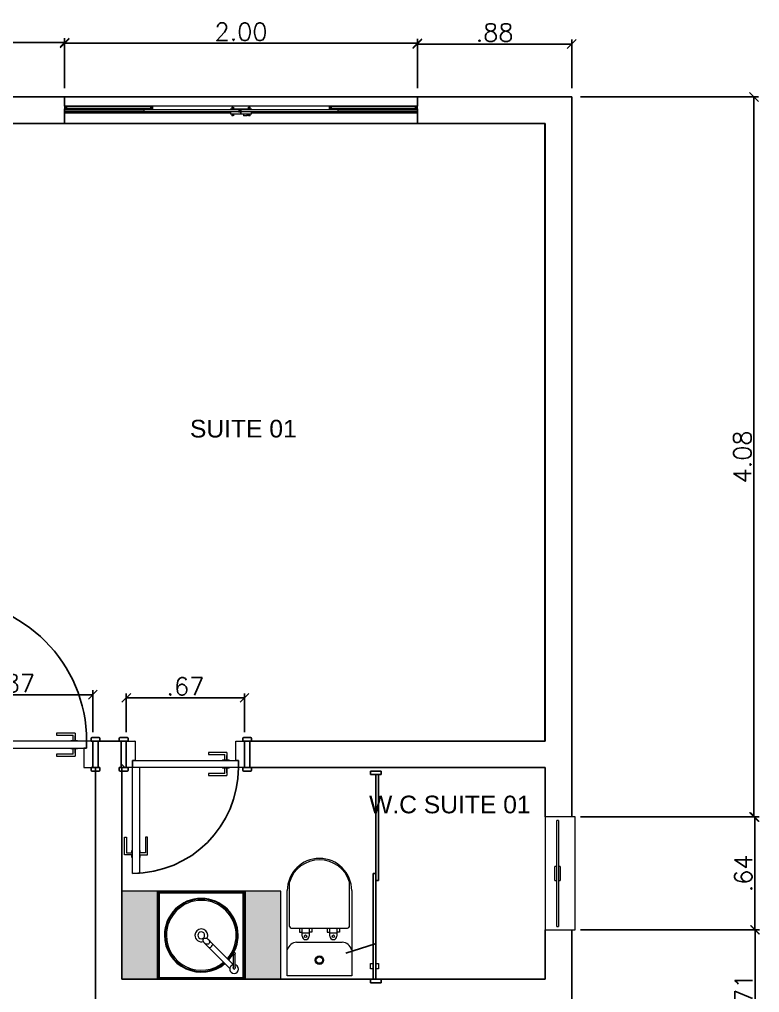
# Model space of a CAD drawing. Header units: metres. Extents: x 49881.8 to 49890.2, y 45902.3 to 45921.9.
# Drawn here: x 49885.98 to 49890.17, y 45916.37 to 45921.88 of the extents above; entities that cross this region are included whole.
import ezdxf

# ---------------------------------------------------------------- set-up
doc = ezdxf.new("R2010")
doc.units = ezdxf.units.M
for name, color, linetype, lineweight in [('A-FLOR-PATT', 8, 'Continuous', 9), ('A-GENM', 13, 'Continuous', 9), ('I-FURN', 30, 'Continuous', 9), ('P-SANR-FIXT', 6, 'Continuous', 9), ('PISO', 9, 'Continuous', 25)]:
    doc.layers.add(name, color=color, linetype=linetype, lineweight=lineweight)
for name, color, linetype in [('ARQ-ALVNARIA (Paredes)', 4, 'Continuous'), ('ARQ-ESQ-01', 1, 'Continuous'), ('LEGENDAS', 30, 'Continuous')]:
    doc.layers.add(name, color=color, linetype=linetype)
doc.styles.add('ROMANS', font='romans.shx')
doc.styles.get("Standard").update_dxf_attribs({"font": 'arial.ttf'})
doc.dimstyles.new('1-50', dxfattribs={"dimscale": 0.5, "dimtxt": 0.2, "dimasz": 0.1, "dimexe": 0.05, "dimexo": 0.1, "dimgap": 0.03, "dimtad": 1, "dimzin": 5, "dimdsep": 46, "dimtxsty": 'ROMANS', "dimblk": 'OBLIQUE', "dimcen": 0, "dimclrd": 256, "dimclre": 256, "dimclrt": 2, "dimadec": 0, "dimazin": 0, "dimtfac": 1, "dimtofl": 0, "dimtmove": 2, "dimatfit": 3, "dimfxl": 0.04, "dimtolj": 1, "dimtzin": 1, "dimarcsym": 0})

# ---------------------------------------------------------------- blocks, each defined once
blk = doc.blocks.new('_Oblique')
at = {"color": 0, "linetype": 'ByBlock', "lineweight": -2}
blk.add_line((-0.5, -0.5), (0.5, 0.5), dxfattribs=at)
blk = doc.blocks.new('*D130')
at = {"layer": 'Defpoints', "color": 0, "transparency": 16777216}
for p in [(49889.1064, 45916.7218), (49890.1461, 45916.7218), (49889.1064, 45916.0118)]:
    blk.add_point(p, dxfattribs=at)
at = {"layer": 'LEGENDAS', "lineweight": -2, "transparency": 16777216}
for p, q in [((49889.1564, 45916.7218), (49890.1711, 45916.7218)), ((49890.1461, 45916.0118), (49890.1461, 45916.7218)), ((49889.1564, 45916.0118), (49890.1711, 45916.0118))]:
    blk.add_line(p, q, dxfattribs=at)
at = {"layer": 'LEGENDAS', "lineweight": -2, "transparency": 16777216, "xscale": 0.05, "yscale": 0.05, "zscale": 0.05}
for p, rotation in [((49890.1461, 45916.7218), 90), ((49890.1461, 45916.0118), 270)]:
    blk.add_blockref('_Oblique', p, dxfattribs=dict(at, rotation=rotation))
at = {"layer": 'LEGENDAS', "color": 2, "transparency": 16777216, "insert": (49890.0811, 45916.3668), "char_height": 0.1, "attachment_point": 5, "rotation": 90, "style": 'ROMANS'}
blk.add_mtext('\\A1;.71', dxfattribs=at)
blk = doc.blocks.new('*D131')
at = {"layer": 'Defpoints', "color": 0, "transparency": 16777216}
for p in [(49889.1264, 45917.3618), (49890.1442, 45917.3618), (49889.1264, 45916.7218)]:
    blk.add_point(p, dxfattribs=at)
at = {"layer": 'LEGENDAS', "lineweight": -2, "transparency": 16777216}
for p, q in [((49889.1764, 45917.3618), (49890.1692, 45917.3618)), ((49890.1442, 45916.7218), (49890.1442, 45917.3618)), ((49889.1764, 45916.7218), (49890.1692, 45916.7218))]:
    blk.add_line(p, q, dxfattribs=at)
at = {"layer": 'LEGENDAS', "lineweight": -2, "transparency": 16777216, "xscale": 0.05, "yscale": 0.05, "zscale": 0.05}
for p, rotation in [((49890.1442, 45917.3618), 90), ((49890.1442, 45916.7218), 270)]:
    blk.add_blockref('_Oblique', p, dxfattribs=dict(at, rotation=rotation))
at = {"layer": 'LEGENDAS', "color": 2, "transparency": 16777216, "insert": (49890.0792, 45917.0418), "char_height": 0.1, "attachment_point": 5, "rotation": 90, "style": 'ROMANS'}
blk.add_mtext('\\A1;.64', dxfattribs=at)
blk = doc.blocks.new('*D132')
at = {"layer": 'Defpoints', "color": 0, "transparency": 16777216}
for p in [(49889.1064, 45921.4418), (49890.1394, 45921.4418), (49889.1064, 45917.3618)]:
    blk.add_point(p, dxfattribs=at)
at = {"layer": 'LEGENDAS', "lineweight": -2, "transparency": 16777216}
for p, q in [((49889.1564, 45921.4418), (49890.1644, 45921.4418)), ((49890.1394, 45917.3618), (49890.1394, 45921.4418)), ((49889.1564, 45917.3618), (49890.1644, 45917.3618))]:
    blk.add_line(p, q, dxfattribs=at)
at = {"layer": 'LEGENDAS', "lineweight": -2, "transparency": 16777216, "xscale": 0.05, "yscale": 0.05, "zscale": 0.05}
for p, rotation in [((49890.1394, 45921.4418), 90), ((49890.1394, 45917.3618), 270)]:
    blk.add_blockref('_Oblique', p, dxfattribs=dict(at, rotation=rotation))
at = {"layer": 'LEGENDAS', "color": 2, "transparency": 16777216, "insert": (49890.0744, 45919.4018), "char_height": 0.1, "attachment_point": 5, "rotation": 90, "style": 'ROMANS'}
blk.add_mtext('\\A1;4.08', dxfattribs=at)
blk = doc.blocks.new('*D133')
at = {"layer": 'Defpoints', "color": 0, "transparency": 16777216}
for p in [(49882.1064, 45921.7506), (49882.1064, 45921.4418), (49886.2314, 45921.4418)]:
    blk.add_point(p, dxfattribs=at)
at = {"layer": 'LEGENDAS', "lineweight": -2, "transparency": 16777216}
for p, q in [((49882.1064, 45921.4918), (49882.1064, 45921.7756)), ((49886.2314, 45921.4918), (49886.2314, 45921.7756)), ((49886.2314, 45921.7506), (49882.1064, 45921.7506))]:
    blk.add_line(p, q, dxfattribs=at)
at = {"layer": 'LEGENDAS', "lineweight": -2, "transparency": 16777216, "xscale": 0.05, "yscale": 0.05, "zscale": 0.05, "rotation": 180}
blk.add_blockref('_Oblique', (49882.1064, 45921.7506), dxfattribs=at)
at = {"layer": 'LEGENDAS', "lineweight": -2, "transparency": 16777216, "xscale": 0.05, "yscale": 0.05, "zscale": 0.05}
blk.add_blockref('_Oblique', (49886.2314, 45921.7506), dxfattribs=at)
at = {"layer": 'LEGENDAS', "color": 2, "transparency": 16777216, "insert": (49884.1689, 45921.8156), "char_height": 0.1, "attachment_point": 5, "style": 'ROMANS'}
blk.add_mtext('\\A1;4.12', dxfattribs=at)
blk = doc.blocks.new('*D134')
at = {"layer": 'Defpoints', "color": 0, "transparency": 16777216}
for p in [(49888.2314, 45921.7462), (49886.2314, 45921.4418), (49888.2314, 45921.4418)]:
    blk.add_point(p, dxfattribs=at)
at = {"layer": 'LEGENDAS', "lineweight": -2, "transparency": 16777216}
for p, q in [((49886.2314, 45921.4918), (49886.2314, 45921.7712)), ((49886.2314, 45921.7462), (49888.2314, 45921.7462)), ((49888.2314, 45921.4918), (49888.2314, 45921.7712))]:
    blk.add_line(p, q, dxfattribs=at)
at = {"layer": 'LEGENDAS', "lineweight": -2, "transparency": 16777216, "xscale": 0.05, "yscale": 0.05, "zscale": 0.05, "rotation": 180}
blk.add_blockref('_Oblique', (49886.2314, 45921.7462), dxfattribs=at)
at = {"layer": 'LEGENDAS', "lineweight": -2, "transparency": 16777216, "xscale": 0.05, "yscale": 0.05, "zscale": 0.05}
blk.add_blockref('_Oblique', (49888.2314, 45921.7462), dxfattribs=at)
at = {"layer": 'LEGENDAS', "color": 2, "transparency": 16777216, "insert": (49887.2314, 45921.8112), "char_height": 0.1, "attachment_point": 5, "style": 'ROMANS'}
blk.add_mtext('\\A1;2.00', dxfattribs=at)
blk = doc.blocks.new('*D135')
at = {"layer": 'Defpoints', "color": 0, "transparency": 16777216}
for p in [(49888.2314, 45921.7419), (49888.2314, 45921.4418), (49889.1064, 45921.4418)]:
    blk.add_point(p, dxfattribs=at)
at = {"layer": 'LEGENDAS', "lineweight": -2, "transparency": 16777216}
for p, q in [((49888.2314, 45921.4918), (49888.2314, 45921.7669)), ((49889.1064, 45921.7419), (49888.2314, 45921.7419)), ((49889.1064, 45921.4918), (49889.1064, 45921.7669))]:
    blk.add_line(p, q, dxfattribs=at)
at = {"layer": 'LEGENDAS', "lineweight": -2, "transparency": 16777216, "xscale": 0.05, "yscale": 0.05, "zscale": 0.05, "rotation": 180}
blk.add_blockref('_Oblique', (49888.2314, 45921.7419), dxfattribs=at)
at = {"layer": 'LEGENDAS', "lineweight": -2, "transparency": 16777216, "xscale": 0.05, "yscale": 0.05, "zscale": 0.05}
blk.add_blockref('_Oblique', (49889.1064, 45921.7419), dxfattribs=at)
at = {"layer": 'LEGENDAS', "color": 2, "transparency": 16777216, "insert": (49888.6689, 45921.8069), "char_height": 0.1, "attachment_point": 5, "style": 'ROMANS'}
blk.add_mtext('\\A1;.88', dxfattribs=at)
blk = doc.blocks.new('*D136')
at = {"layer": 'Defpoints', "color": 0, "transparency": 16777216}
for p in [(49885.5214, 45918.0548), (49885.5214, 45917.7918), (49886.3914, 45917.7918)]:
    blk.add_point(p, dxfattribs=at)
at = {"layer": 'LEGENDAS', "lineweight": -2, "transparency": 16777216}
for p, q in [((49885.5214, 45917.8418), (49885.5214, 45918.0798)), ((49886.3914, 45917.8418), (49886.3914, 45918.0798)), ((49886.3914, 45918.0548), (49885.5214, 45918.0548))]:
    blk.add_line(p, q, dxfattribs=at)
at = {"layer": 'LEGENDAS', "lineweight": -2, "transparency": 16777216, "xscale": 0.05, "yscale": 0.05, "zscale": 0.05, "rotation": 180}
blk.add_blockref('_Oblique', (49885.5214, 45918.0548), dxfattribs=at)
at = {"layer": 'LEGENDAS', "lineweight": -2, "transparency": 16777216, "xscale": 0.05, "yscale": 0.05, "zscale": 0.05}
blk.add_blockref('_Oblique', (49886.3914, 45918.0548), dxfattribs=at)
at = {"layer": 'LEGENDAS', "color": 2, "transparency": 16777216, "insert": (49885.9564, 45918.1198), "char_height": 0.1, "attachment_point": 5, "style": 'ROMANS'}
blk.add_mtext('\\A1;.87', dxfattribs=at)
blk = doc.blocks.new('*D138')
at = {"layer": 'Defpoints', "color": 0, "transparency": 16777216}
for p in [(49887.2514, 45918.0368), (49886.5814, 45917.7918), (49887.2514, 45917.7918)]:
    blk.add_point(p, dxfattribs=at)
at = {"layer": 'LEGENDAS', "lineweight": -2, "transparency": 16777216}
for p, q in [((49886.5814, 45917.8418), (49886.5814, 45918.0618)), ((49886.5814, 45918.0368), (49887.2514, 45918.0368)), ((49887.2514, 45917.8418), (49887.2514, 45918.0618))]:
    blk.add_line(p, q, dxfattribs=at)
at = {"layer": 'LEGENDAS', "lineweight": -2, "transparency": 16777216, "xscale": 0.05, "yscale": 0.05, "zscale": 0.05, "rotation": 180}
blk.add_blockref('_Oblique', (49886.5814, 45918.0368), dxfattribs=at)
at = {"layer": 'LEGENDAS', "lineweight": -2, "transparency": 16777216, "xscale": 0.05, "yscale": 0.05, "zscale": 0.05}
blk.add_blockref('_Oblique', (49887.2514, 45918.0368), dxfattribs=at)
at = {"layer": 'LEGENDAS', "color": 2, "transparency": 16777216, "insert": (49886.9164, 45918.1018), "char_height": 0.1, "attachment_point": 5, "style": 'ROMANS'}
blk.add_mtext('\\A1;.67', dxfattribs=at)

msp = doc.modelspace()

# ---------------------------------------------------------------- hatches: boundary and pattern name
at = {"layer": 'A-FLOR-PATT'}
for points in [[(49887.2746, 45921.3743), (49887.2748, 45921.3746), (49887.2746, 45921.3843)], [(49887.2746, 45921.3343), (49887.2748, 45921.3346), (49887.2746, 45921.3443)]]:
    msp.add_hatch(color=256, dxfattribs=at).paths.add_polyline_path(points, flags=0)
h = msp.add_hatch(dxfattribs=at)
h.set_pattern_fill('FP_10', color=256, angle=180, style=0, pattern_type=2)
h.set_pattern_definition([(45, (49906.58137, 45904.9508), (-0.318198, 0.318198), []), (135, (49906.58137, 45904.95079), (-0.159099, -0.159099), [])])
h.paths.add_polyline_path([(49886.4214, 45917.6418), (49886.4214, 45917.7918), (49886.3914, 45917.7918), (49886.3914, 45917.6418)], flags=0)
h.paths.add_polyline_path([(49885.4914, 45917.6418), (49885.5214, 45917.6418), (49885.5214, 45917.7918), (49885.4914, 45917.7918), (49885.4914, 45917.6874)], flags=0)
h = msp.add_hatch(dxfattribs=at)
h.set_pattern_fill('FP_11', color=256, angle=180, style=0, pattern_type=2)
h.set_pattern_definition([(45, (49906.58137, 45904.9508), (-0.318198, 0.318198), []), (135, (49906.58137, 45904.95079), (-0.159099, -0.159099), [])])
h.paths.add_polyline_path([(49887.2514, 45917.6418), (49887.2814, 45917.6418), (49887.2814, 45917.7918), (49887.2514, 45917.7918)], flags=0)
h.paths.add_polyline_path([(49886.5514, 45917.6418), (49886.5814, 45917.6418), (49886.5814, 45917.7918), (49886.5514, 45917.7918), (49886.5514, 45917.6874)], flags=0)
at = {"layer": 'I-FURN'}
msp.add_hatch(color=256, dxfattribs=at).paths.add_polyline_path([(49886.5564, 45916.4418), (49886.7572, 45916.4418), (49886.7572, 45916.9402), (49887.2556, 45916.9402), (49887.2556, 45916.4418), (49887.4564, 45916.4418), (49887.4564, 45916.9418), (49886.5564, 45916.9418), (49886.5564, 45916.4468)], flags=0)

# ---------------------------------------------------------------- linework, layer by layer
at = {"layer": 'A-FLOR-PATT', "lineweight": 25}
for p, q in [((49886.2314, 45921.3893), (49886.2314, 45921.4418)), ((49888.2314, 45921.4418), (49888.2314, 45921.3893)), ((49886.2314, 45921.2918), (49886.2314, 45921.3743)), ((49888.2314, 45921.3743), (49888.2314, 45921.2918)), ((49886.5814, 45917.6418), (49886.5814, 45917.7918)), ((49886.3914, 45917.6418), (49886.4064, 45917.6418)), ((49886.5514, 45917.6418), (49886.5464, 45917.6418)), ((49886.5564, 45917.6418), (49886.5814, 45917.6418))]:
    msp.add_line(p, q, dxfattribs=at)
at = {"layer": 'A-FLOR-PATT'}
for p, q in [((49886.2314, 45921.3918), (49888.2314, 45921.3918)), ((49886.2314, 45921.3918), (49888.2314, 45921.3918)), ((49886.7289, 45921.3868), (49886.2339, 45921.3868)), ((49886.2339, 45921.3868), (49886.2339, 45921.3768)), ((49886.7289, 45921.3768), (49886.7289, 45921.3868)), ((49887.7339, 45921.3868), (49887.7339, 45921.3768)), ((49888.2289, 45921.3868), (49887.7339, 45921.3868)), ((49888.2289, 45921.3768), (49888.2289, 45921.3868)), ((49886.2314, 45921.3693), (49886.6814, 45921.3693)), ((49886.2314, 45921.3593), (49886.6814, 45921.3593)), ((49886.2314, 45921.3518), (49887.1717, 45921.3518)), ((49886.2314, 45921.3518), (49887.1717, 45921.3518)), ((49886.2339, 45921.3768), (49886.7289, 45921.3768)), ((49887.2289, 45921.3693), (49886.6814, 45921.3693)), ((49886.6814, 45921.3693), (49886.6814, 45921.3593)), ((49886.6814, 45921.3593), (49887.2289, 45921.3593)), ((49887.1714, 45921.3743), (49887.1714, 45921.3693)), ((49887.1717, 45921.3743), (49887.1714, 45921.3743)), ((49887.1714, 45921.3743), (49887.1814, 45921.3743)), ((49887.1714, 45921.3593), (49887.1714, 45921.3443)), ((49887.1814, 45921.3443), (49887.1714, 45921.3443)), ((49887.1802, 45921.3843), (49887.1802, 45921.3743)), ((49887.1802, 45921.3843), (49887.185, 45921.3843)), ((49887.1802, 45921.3443), (49887.1802, 45921.3343)), ((49887.185, 45921.3343), (49887.1802, 45921.3343)), ((49887.1814, 45921.3743), (49887.2314, 45921.3743)), ((49887.2314, 45921.3443), (49887.1814, 45921.3443)), ((49887.185, 45921.3843), (49887.188, 45921.3843)), ((49887.185, 45921.3743), (49887.185, 45921.3843)), ((49887.185, 45921.3343), (49887.185, 45921.3443)), ((49887.188, 45921.3343), (49887.185, 45921.3343)), ((49887.188, 45921.3843), (49887.188, 45921.3743)), ((49887.188, 45921.3443), (49887.188, 45921.3343)), ((49887.1881, 45921.3843), (49887.1881, 45921.3743)), ((49887.1881, 45921.3443), (49887.1881, 45921.3343)), ((49887.2164, 45921.3718), (49887.2164, 45921.3693)), ((49887.2314, 45921.3718), (49887.2164, 45921.3718)), ((49887.2164, 45921.3693), (49887.2289, 45921.3693)), ((49887.2289, 45921.3593), (49887.2164, 45921.3593)), ((49887.2164, 45921.3593), (49887.2164, 45921.3568)), ((49887.2164, 45921.3568), (49887.2314, 45921.3568)), ((49887.2289, 45921.3693), (49887.2289, 45921.3593)), ((49887.2289, 45921.3593), (49887.2289, 45921.3693)), ((49887.2314, 45921.3743), (49887.2814, 45921.3743)), ((49887.2314, 45921.3718), (49887.2314, 45921.3743)), ((49887.2314, 45921.3743), (49887.2314, 45921.3718)), ((49887.2314, 45921.3568), (49887.2314, 45921.3718)), ((49887.7814, 45921.3693), (49887.2314, 45921.3693)), ((49887.2314, 45921.3693), (49887.2314, 45921.3593)), ((49887.2314, 45921.3593), (49887.7814, 45921.3593)), ((49887.2314, 45921.3443), (49887.2314, 45921.3568)), ((49887.2314, 45921.3568), (49887.2314, 45921.3443)), ((49887.2814, 45921.3443), (49887.2314, 45921.3443)), ((49887.2455, 45921.3443), (49887.2455, 45921.3343)), ((49887.2655, 45921.3343), (49887.2455, 45921.3343)), ((49887.2655, 45921.3343), (49887.2655, 45921.3443)), ((49887.2746, 45921.3743), (49887.2746, 45921.3843)), ((49887.2746, 45921.3343), (49887.2746, 45921.3443)), ((49887.2748, 45921.3843), (49887.2777, 45921.3843)), ((49887.2748, 45921.3743), (49887.2748, 45921.3843)), ((49887.2748, 45921.3343), (49887.2748, 45921.3443)), ((49887.2777, 45921.3343), (49887.2748, 45921.3343)), ((49887.2777, 45921.3843), (49887.2826, 45921.3843)), ((49887.2777, 45921.3843), (49887.2777, 45921.3743)), ((49887.2777, 45921.3443), (49887.2777, 45921.3343)), ((49887.2826, 45921.3343), (49887.2777, 45921.3343)), ((49887.2814, 45921.3743), (49887.2914, 45921.3743)), ((49887.2914, 45921.3443), (49887.2814, 45921.3443)), ((49887.2826, 45921.3743), (49887.2826, 45921.3843)), ((49887.2826, 45921.3343), (49887.2826, 45921.3443)), ((49887.2914, 45921.3743), (49887.291, 45921.3743)), ((49887.291, 45921.3518), (49888.2314, 45921.3518)), ((49887.291, 45921.3518), (49888.2314, 45921.3518)), ((49887.2914, 45921.3693), (49887.2914, 45921.3743)), ((49887.2914, 45921.3443), (49887.2914, 45921.3593)), ((49887.7339, 45921.3768), (49888.2289, 45921.3768)), ((49887.7814, 45921.3593), (49887.7814, 45921.3693)), ((49887.7814, 45921.3693), (49888.2314, 45921.3693)), ((49887.7814, 45921.3593), (49888.2314, 45921.3593)), ((49886.2912, 45917.8367), (49886.1864, 45917.8367)), ((49886.1864, 45917.8367), (49886.1864, 45917.8253)), ((49886.1864, 45917.8253), (49886.2797, 45917.8253)), ((49886.2797, 45917.7958), (49886.2797, 45917.8253)), ((49886.2911, 45917.8218), (49886.292, 45917.8218)), ((49886.2912, 45917.8367), (49886.2912, 45917.7958)), ((49886.292, 45917.8218), (49886.2919, 45917.8218)), ((49886.292, 45917.7958), (49886.292, 45917.8218)), ((49886.2674, 45917.7958), (49886.2674, 45917.7918)), ((49886.2674, 45917.7958), (49886.2734, 45917.7958)), ((49886.2674, 45917.7518), (49886.2674, 45917.7478)), ((49886.2734, 45917.7478), (49886.2674, 45917.7478)), ((49886.2734, 45917.7958), (49886.2993, 45917.7958)), ((49886.2993, 45917.7478), (49886.2734, 45917.7478)), ((49886.2797, 45917.7183), (49886.2797, 45917.7478)), ((49886.2912, 45917.7478), (49886.2912, 45917.7068)), ((49886.292, 45917.7232), (49886.292, 45917.7478)), ((49886.2993, 45917.7958), (49886.3053, 45917.7958)), ((49886.3053, 45917.7478), (49886.2993, 45917.7478)), ((49886.3053, 45917.7918), (49886.3053, 45917.7958)), ((49886.3053, 45917.7478), (49886.3053, 45917.7518)), ((49886.2797, 45917.7183), (49886.1864, 45917.7183)), ((49886.1864, 45917.7183), (49886.1864, 45917.7068)), ((49886.1864, 45917.7068), (49886.2912, 45917.7068)), ((49886.292, 45917.7232), (49886.2911, 45917.7232)), ((49886.2919, 45917.7232), (49886.292, 45917.7232)), ((49887.0464, 45917.7267), (49887.0464, 45917.7153)), ((49887.1512, 45917.7267), (49887.0464, 45917.7267)), ((49887.0464, 45917.7153), (49887.1397, 45917.7153)), ((49887.1397, 45917.6858), (49887.1397, 45917.7153)), ((49887.1511, 45917.7104), (49887.152, 45917.7104)), ((49887.1512, 45917.7267), (49887.1512, 45917.6858)), ((49887.152, 45917.7104), (49887.1519, 45917.7104)), ((49887.152, 45917.6858), (49887.152, 45917.7104)), ((49886.6144, 45917.6418), (49886.6164, 45917.6418)), ((49886.6164, 45917.0418), (49886.6164, 45917.6418)), ((49886.6564, 45917.6418), (49886.6564, 45917.0418)), ((49887.1274, 45917.6858), (49887.1274, 45917.6818)), ((49887.1274, 45917.6858), (49887.1334, 45917.6858)), ((49887.1274, 45917.6418), (49887.1274, 45917.6378)), ((49887.1334, 45917.6378), (49887.1274, 45917.6378)), ((49887.1334, 45917.6858), (49887.1593, 45917.6858)), ((49887.1593, 45917.6378), (49887.1334, 45917.6378)), ((49887.1397, 45917.6083), (49887.1397, 45917.6378)), ((49887.1512, 45917.6378), (49887.1512, 45917.5968)), ((49887.152, 45917.6118), (49887.152, 45917.6378)), ((49887.1593, 45917.6858), (49887.1653, 45917.6858)), ((49887.1653, 45917.6378), (49887.1593, 45917.6378)), ((49887.1653, 45917.6818), (49887.1653, 45917.6858)), ((49887.1653, 45917.6378), (49887.1653, 45917.6418)), ((49887.2164, 45917.6418), (49887.2184, 45917.6418)), ((49887.0464, 45917.6083), (49887.0464, 45917.5968)), ((49887.1397, 45917.6083), (49887.0464, 45917.6083)), ((49887.0464, 45917.5968), (49887.1512, 45917.5968)), ((49887.152, 45917.6118), (49887.1511, 45917.6118)), ((49887.1519, 45917.6118), (49887.152, 45917.6118)), ((49889.1264, 45917.3618), (49888.9564, 45917.3618)), ((49888.9564, 45917.3618), (49888.9564, 45916.7218)), ((49889.1264, 45916.7218), (49889.1264, 45917.3618)), ((49889.0214, 45916.7418), (49889.0214, 45917.3418)), ((49889.0314, 45917.3418), (49889.0214, 45917.3418)), ((49889.0314, 45917.3418), (49889.0314, 45916.7418)), ((49886.5714, 45917.2469), (49886.5829, 45917.2469)), ((49886.5714, 45917.1469), (49886.5714, 45917.2469)), ((49886.5829, 45917.2469), (49886.5829, 45917.1584)), ((49886.6898, 45917.2469), (49886.6898, 45917.1584)), ((49886.7013, 45917.2469), (49886.6898, 45917.2469)), ((49886.7013, 45917.1469), (49886.7013, 45917.2469)), ((49886.6124, 45917.1469), (49886.5714, 45917.1469)), ((49886.5829, 45917.1584), (49886.6124, 45917.1584)), ((49886.6124, 45917.1708), (49886.6164, 45917.1708)), ((49886.6124, 45917.1584), (49886.6124, 45917.1708)), ((49886.6124, 45917.1328), (49886.6124, 45917.1469)), ((49886.6604, 45917.1708), (49886.6564, 45917.1708)), ((49886.6604, 45917.1584), (49886.6604, 45917.1708)), ((49886.6898, 45917.1584), (49886.6604, 45917.1584)), ((49886.6604, 45917.1469), (49886.7013, 45917.1469)), ((49886.6604, 45917.1328), (49886.6604, 45917.1469)), ((49886.6164, 45917.1328), (49886.6124, 45917.1328)), ((49886.6564, 45917.1328), (49886.6604, 45917.1328)), ((49886.6564, 45917.0418), (49886.6164, 45917.0418)), ((49889.0114, 45917.0018), (49889.0114, 45917.0818)), ((49889.0214, 45917.0818), (49889.0114, 45917.0818)), ((49889.0414, 45917.0818), (49889.0314, 45917.0818)), ((49889.0414, 45917.0818), (49889.0414, 45917.0018)), ((49889.0114, 45917.0018), (49889.0214, 45917.0018)), ((49889.0314, 45917.0018), (49889.0414, 45917.0018)), ((49888.9564, 45916.7218), (49889.1264, 45916.7218)), ((49889.0214, 45916.7418), (49889.0314, 45916.7418))]:
    msp.add_line(p, q, dxfattribs=at)
at = {"layer": 'A-FLOR-PATT', "lineweight": 15}
for p, q in [((49886.2464, 45921.3893), (49886.2314, 45921.3893)), ((49886.2314, 45921.3893), (49886.2314, 45921.3743)), ((49886.2339, 45921.3768), (49886.2339, 45921.3868)), ((49886.2339, 45921.3868), (49886.2464, 45921.3868)), ((49886.2464, 45921.3868), (49886.2464, 45921.3893)), ((49886.7164, 45921.3893), (49886.7164, 45921.3868)), ((49886.7314, 45921.3893), (49886.7164, 45921.3893)), ((49886.7164, 45921.3868), (49886.7289, 45921.3868)), ((49886.7289, 45921.3868), (49886.7289, 45921.3768)), ((49886.7314, 45921.3743), (49886.7314, 45921.3893)), ((49887.7464, 45921.3893), (49887.7314, 45921.3893)), ((49887.7314, 45921.3893), (49887.7314, 45921.3743)), ((49887.7339, 45921.3768), (49887.7339, 45921.3868)), ((49887.7339, 45921.3868), (49887.7464, 45921.3868)), ((49887.7464, 45921.3868), (49887.7464, 45921.3893)), ((49888.2314, 45921.3893), (49888.2164, 45921.3893)), ((49888.2164, 45921.3893), (49888.2164, 45921.3868)), ((49888.2164, 45921.3868), (49888.2289, 45921.3868)), ((49888.2289, 45921.3868), (49888.2289, 45921.3768)), ((49888.2314, 45921.3743), (49888.2314, 45921.3893)), ((49886.2314, 45921.3743), (49886.2464, 45921.3743)), ((49886.2464, 45921.3768), (49886.2339, 45921.3768)), ((49886.2464, 45921.3743), (49886.2464, 45921.3768)), ((49886.7289, 45921.3768), (49886.7164, 45921.3768)), ((49886.7164, 45921.3768), (49886.7164, 45921.3743)), ((49886.7164, 45921.3743), (49886.7314, 45921.3743)), ((49887.7314, 45921.3743), (49887.7464, 45921.3743)), ((49887.7464, 45921.3768), (49887.7339, 45921.3768)), ((49887.7464, 45921.3743), (49887.7464, 45921.3768)), ((49888.2289, 45921.3768), (49888.2164, 45921.3768)), ((49888.2164, 45921.3768), (49888.2164, 45921.3743)), ((49888.2164, 45921.3743), (49888.2314, 45921.3743)), ((49886.3564, 45917.7918), (49885.5564, 45917.7918)), ((49885.5564, 45917.7518), (49886.3564, 45917.7518)), ((49886.3414, 45917.7508), (49886.3414, 45917.6428)), ((49886.3564, 45917.7518), (49886.3424, 45917.7518)), ((49886.3564, 45917.7518), (49886.3564, 45917.7918)), ((49886.3564, 45917.7898), (49886.3564, 45917.7518)), ((49886.3914, 45917.7918), (49886.3584, 45917.7918)), ((49886.4214, 45917.7918), (49886.3914, 45917.7918)), ((49886.5514, 45917.7918), (49886.5814, 45917.7918)), ((49886.5814, 45917.7918), (49886.5814, 45917.6418)), ((49886.5814, 45917.7918), (49886.6304, 45917.7918)), ((49886.6314, 45917.7908), (49886.6314, 45917.6828)), ((49887.2014, 45917.6828), (49887.2014, 45917.7908)), ((49887.2024, 45917.7918), (49887.2514, 45917.7918)), ((49887.2514, 45917.7918), (49887.2814, 45917.7918)), ((49886.3424, 45917.6418), (49886.3914, 45917.6418)), ((49886.3914, 45917.6418), (49886.4214, 45917.6418)), ((49886.5814, 45917.6418), (49886.5514, 45917.6418)), ((49886.6144, 45917.6418), (49886.5814, 45917.6418)), ((49886.6164, 45917.6818), (49887.2164, 45917.6818)), ((49886.6164, 45917.6418), (49886.6164, 45917.6818)), ((49886.6164, 45917.6818), (49886.6164, 45917.6438)), ((49886.6304, 45917.6818), (49886.6164, 45917.6818)), ((49887.2164, 45917.6418), (49886.6164, 45917.6418)), ((49887.2164, 45917.6818), (49887.2024, 45917.6818)), ((49887.2164, 45917.6818), (49887.2164, 45917.6418)), ((49887.2164, 45917.6438), (49887.2164, 45917.6818)), ((49887.2514, 45917.6418), (49887.2184, 45917.6418)), ((49887.2814, 45917.6418), (49887.2514, 45917.6418))]:
    msp.add_line(p, q, dxfattribs=at)
for centre, radius, start, end in [((49886.3424, 45917.7508), 0.001, 90, 180), ((49886.3584, 45917.7898), 0.002, 90, 180), ((49886.6304, 45917.7908), 0.001, 0, 90), ((49887.2024, 45917.7908), 0.001, 90, 180), ((49886.3424, 45917.6428), 0.001, 180, 270), ((49886.6144, 45917.6438), 0.002, 270, 0), ((49886.6304, 45917.6828), 0.001, 270, 0), ((49887.2024, 45917.6828), 0.001, 180, 270), ((49887.2184, 45917.6438), 0.002, 180, 270)]:
    msp.add_arc(centre, radius, start, end, dxfattribs=at)
at = {"layer": 'A-GENM', "lineweight": 25}
for p, q in [((49888.0264, 45917.6218), (49887.9664, 45917.6218)), ((49887.9664, 45917.6218), (49887.9664, 45917.6018)), ((49887.9664, 45917.6018), (49888.0264, 45917.6018)), ((49888.0114, 45917.6018), (49887.9964, 45917.6018)), ((49887.9964, 45917.6018), (49887.9964, 45917.0018)), ((49888.0114, 45917.0018), (49888.0114, 45917.6018)), ((49888.0264, 45917.6018), (49888.0264, 45917.6218)), ((49887.9964, 45917.0418), (49887.9814, 45917.0418)), ((49887.9814, 45917.0418), (49887.9814, 45916.4418)), ((49887.9964, 45916.4418), (49887.9964, 45917.0418)), ((49887.9964, 45917.0018), (49888.0114, 45917.0018)), ((49888.0264, 45916.4418), (49887.9664, 45916.4418)), ((49887.9664, 45916.4418), (49887.9664, 45916.4218)), ((49887.9814, 45916.4418), (49887.9964, 45916.4418)), ((49888.0264, 45916.4218), (49888.0264, 45916.4418)), ((49887.9664, 45916.4218), (49888.0264, 45916.4218))]:
    msp.add_line(p, q, dxfattribs=at)
at = {"layer": 'A-GENM'}
for p, q in [((49887.9664, 45916.5018), (49887.9664, 45916.5318)), ((49887.9664, 45916.5318), (49887.9814, 45916.5318)), ((49887.9814, 45916.5018), (49887.9664, 45916.5018)), ((49887.9964, 45916.5318), (49888.0114, 45916.5318)), ((49888.0114, 45916.5018), (49887.9964, 45916.5018)), ((49888.0114, 45916.5318), (49888.0114, 45916.5018))]:
    msp.add_line(p, q, dxfattribs=at)
at = {"layer": 'ARQ-ALVNARIA (Paredes)'}
for p, q in [((49886.2314, 45921.4418), (49882.1064, 45921.4418)), ((49889.1064, 45921.4418), (49888.2314, 45921.4418)), ((49889.1064, 45917.3618), (49889.1064, 45921.4418)), ((49885.5064, 45921.2918), (49886.2314, 45921.2918)), ((49888.2314, 45921.2918), (49888.9564, 45921.2918)), ((49888.9537, 45917.7918), (49888.9537, 45921.2918)), ((49888.9564, 45921.2918), (49888.9564, 45917.7918)), ((49886.3814, 45917.8058), (49886.3814, 45917.7918)), ((49886.4254, 45917.8118), (49886.3874, 45917.8118)), ((49886.4314, 45917.7918), (49886.4314, 45917.8058)), ((49886.5414, 45917.7918), (49886.5414, 45917.8058)), ((49886.5474, 45917.8118), (49886.5854, 45917.8118)), ((49886.5914, 45917.8058), (49886.5914, 45917.7918)), ((49887.2414, 45917.7918), (49887.2414, 45917.8058)), ((49887.2474, 45917.8118), (49887.2854, 45917.8118)), ((49887.2914, 45917.8058), (49887.2914, 45917.7918)), ((49886.3814, 45917.7918), (49886.4314, 45917.7918)), ((49886.5814, 45917.7918), (49886.3914, 45917.7918)), ((49886.3914, 45917.7918), (49886.3914, 45917.6418)), ((49886.3914, 45917.7918), (49886.3914, 45917.6418)), ((49886.3914, 45917.6418), (49886.3914, 45917.7918)), ((49886.4214, 45917.6418), (49886.4214, 45917.7918)), ((49886.5914, 45917.7918), (49886.5414, 45917.7918)), ((49886.5514, 45917.6418), (49886.5514, 45917.7918)), ((49886.5814, 45917.6418), (49886.5814, 45917.7918)), ((49887.2914, 45917.7918), (49887.2414, 45917.7918)), ((49888.9564, 45917.7918), (49887.2514, 45917.7918)), ((49887.2514, 45917.7918), (49887.2514, 45917.6418)), ((49887.2514, 45917.6418), (49887.2514, 45917.7918)), ((49887.2514, 45917.7918), (49887.2514, 45917.6418)), ((49887.2814, 45917.7918), (49887.2814, 45917.6418)), ((49886.4314, 45917.6418), (49886.3814, 45917.6418)), ((49886.3814, 45917.6418), (49886.3814, 45917.6278)), ((49886.4064, 45917.6418), (49886.4064, 45916.2268)), ((49886.4314, 45917.6278), (49886.4314, 45917.6418)), ((49886.5414, 45917.6418), (49886.5914, 45917.6418)), ((49886.5414, 45917.6278), (49886.5414, 45917.6418)), ((49886.5564, 45916.4418), (49886.5564, 45917.6418)), ((49886.5914, 45917.6418), (49886.5914, 45917.6278)), ((49887.2414, 45917.6278), (49887.2414, 45917.6418)), ((49887.2414, 45917.6418), (49887.2914, 45917.6418)), ((49887.2514, 45917.6418), (49888.9564, 45917.6418)), ((49887.2914, 45917.6418), (49887.2914, 45917.6278)), ((49888.9564, 45917.6418), (49888.9564, 45917.3618)), ((49886.3874, 45917.6218), (49886.4254, 45917.6218)), ((49886.5854, 45917.6218), (49886.5474, 45917.6218)), ((49887.2854, 45917.6218), (49887.2474, 45917.6218)), ((49888.9564, 45916.7218), (49888.9564, 45916.4418)), ((49889.1064, 45916.0118), (49889.1064, 45916.7218)), ((49888.9564, 45916.4418), (49886.5564, 45916.4418))]:
    msp.add_line(p, q, dxfattribs=at)
for centre, start, end in [((49886.3874, 45917.8058), 90, 180), ((49886.4254, 45917.8058), 0, 90), ((49886.5474, 45917.8058), 90, 180), ((49886.5854, 45917.8058), 0, 90), ((49887.2474, 45917.8058), 90, 180), ((49887.2854, 45917.8058), 0, 90), ((49886.3874, 45917.6278), 180, 270), ((49886.4254, 45917.6278), 270, 0), ((49886.5474, 45917.6278), 180, 270), ((49886.5854, 45917.6278), 270, 0), ((49887.2474, 45917.6278), 180, 270), ((49887.2854, 45917.6278), 270, 0)]:
    msp.add_arc(centre, 0.006, start, end, dxfattribs=at)
at = {"layer": 'ARQ-ESQ-01'}
for p, q in [((49886.2314, 45921.4418), (49888.2314, 45921.4418)), ((49886.2314, 45921.2918), (49888.2314, 45921.2918))]:
    msp.add_line(p, q, dxfattribs=at)
for centre, radius, start, end in [((49885.5564, 45917.7918), 0.8, 0, 90), ((49886.6164, 45917.6418), 0.6, 270, 0)]:
    msp.add_arc(centre, radius, start, end, dxfattribs=at)
at = {"layer": 'I-FURN'}
for p, q in [((49887.4564, 45916.9418), (49886.5564, 45916.9418)), ((49886.7572, 45916.9402), (49887.2556, 45916.9402)), ((49886.7572, 45916.4418), (49886.7572, 45916.9402)), ((49886.7572, 45916.9402), (49886.7606, 45916.9367)), ((49886.7606, 45916.9367), (49886.7606, 45916.9226)), ((49886.7747, 45916.9367), (49886.7606, 45916.9367)), ((49886.7606, 45916.9367), (49886.7606, 45916.9226)), ((49886.7606, 45916.9367), (49886.7747, 45916.9367)), ((49886.7606, 45916.9226), (49886.7606, 45916.4594)), ((49886.7606, 45916.4594), (49886.7606, 45916.9226)), ((49886.7683, 45916.929), (49886.7683, 45916.9226)), ((49886.7747, 45916.929), (49886.7683, 45916.929)), ((49886.7683, 45916.9226), (49886.7683, 45916.4594)), ((49887.238, 45916.9367), (49886.7747, 45916.9367)), ((49886.7747, 45916.9367), (49887.238, 45916.9367)), ((49887.238, 45916.929), (49886.7747, 45916.929)), ((49887.2521, 45916.9367), (49887.238, 45916.9367)), ((49887.238, 45916.9367), (49887.2521, 45916.9367)), ((49887.2444, 45916.929), (49887.238, 45916.929)), ((49887.2444, 45916.9226), (49887.2444, 45916.929)), ((49887.2444, 45916.4594), (49887.2444, 45916.9226)), ((49887.2521, 45916.9367), (49887.2556, 45916.9402)), ((49887.2521, 45916.9226), (49887.2521, 45916.9367)), ((49887.2521, 45916.9367), (49887.2521, 45916.9226)), ((49887.2521, 45916.4594), (49887.2521, 45916.9226)), ((49887.2521, 45916.9226), (49887.2521, 45916.4594)), ((49887.2556, 45916.9402), (49887.2556, 45916.4418)), ((49887.4564, 45916.4418), (49887.4564, 45916.9418)), ((49886.7606, 45916.4453), (49886.7572, 45916.4418)), ((49886.7606, 45916.4594), (49886.7606, 45916.4453)), ((49886.7606, 45916.4453), (49886.7606, 45916.4594)), ((49886.7606, 45916.4453), (49886.7747, 45916.4453)), ((49886.7747, 45916.4453), (49886.7606, 45916.4453)), ((49886.7683, 45916.4594), (49886.7683, 45916.4529)), ((49886.7683, 45916.4529), (49886.7747, 45916.4529)), ((49886.7747, 45916.4529), (49887.238, 45916.4529)), ((49886.7747, 45916.4453), (49887.238, 45916.4453)), ((49887.238, 45916.4453), (49886.7747, 45916.4453)), ((49887.238, 45916.4529), (49887.2444, 45916.4529)), ((49887.238, 45916.4453), (49887.2521, 45916.4453)), ((49887.2521, 45916.4453), (49887.238, 45916.4453)), ((49887.2444, 45916.4529), (49887.2444, 45916.4594)), ((49887.2521, 45916.4453), (49887.2521, 45916.4594)), ((49887.2521, 45916.4594), (49887.2521, 45916.4453)), ((49887.2521, 45916.4453), (49887.2556, 45916.4418))]:
    msp.add_line(p, q, dxfattribs=at)
for radius, start, end in [(0.2091, 0, 180), (0.2051, 0, 180), (0.1979, 0, 180), (0.0366, 0, 180), (0.019, 0, 180), (0.2091, 180, 309.9803), (0.2051, 180, 309.8837), (0.1979, 180, 309.6957), (0.0366, 180, 289.1869), (0.019, 180, 0), (0.0366, 331.4184, 0), (0.1979, 318.4615, 0), (0.2051, 318.4615, 0), (0.2091, 332.4099, 0), (0.2091, 318.4615, 330.5157)]:
    msp.add_arc((49887.0064, 45916.691), radius, start, end, dxfattribs=at)
for points in [[(49886.7683, 45916.929), (49886.7676, 45916.9298), (49886.7662, 45916.9311), (49886.7646, 45916.9327), (49886.7635, 45916.9338), (49886.7628, 45916.9346), (49886.7622, 45916.9352), (49886.7614, 45916.9359), (49886.7608, 45916.9365), (49886.7606, 45916.9367), (49886.7606, 45916.9367)], [(49887.2444, 45916.929), (49887.2451, 45916.9298), (49887.2465, 45916.9311), (49887.2481, 45916.9327), (49887.2492, 45916.9338), (49887.2499, 45916.9346), (49887.2506, 45916.9352), (49887.2513, 45916.9359), (49887.2519, 45916.9365), (49887.2521, 45916.9367), (49887.2521, 45916.9367)], [(49886.7683, 45916.4529), (49886.7676, 45916.4522), (49886.7662, 45916.4508), (49886.7646, 45916.4493), (49886.7635, 45916.4482), (49886.7628, 45916.4474), (49886.7622, 45916.4468), (49886.7614, 45916.4461), (49886.7608, 45916.4454), (49886.7606, 45916.4453), (49886.7606, 45916.4453)], [(49887.2444, 45916.4529), (49887.2451, 45916.4522), (49887.2465, 45916.4508), (49887.2481, 45916.4493), (49887.2492, 45916.4482), (49887.2499, 45916.4474), (49887.2506, 45916.4468), (49887.2513, 45916.4461), (49887.2519, 45916.4454), (49887.2521, 45916.4453), (49887.2521, 45916.4453)]]:
    msp.add_open_spline(points, degree=3, knots=[0, 0, 0, 0, 0.166667, 0.333333, 0.416667, 0.5, 0.583333, 0.666667, 0.833333, 1, 1, 1, 1], dxfattribs=at)
at = {"layer": 'P-SANR-FIXT'}
for p, q in [((49887.5064, 45916.7418), (49887.5064, 45916.9931)), ((49887.8464, 45916.7418), (49887.8464, 45916.9931)), ((49887.4939, 45916.4618), (49887.4939, 45916.9442)), ((49887.8589, 45916.9442), (49887.8589, 45916.4618)), ((49887.5168, 45916.7314), (49887.8359, 45916.7314)), ((49887.5629, 45916.7314), (49887.5629, 45916.7091)), ((49887.5629, 45916.7091), (49887.5779, 45916.7091)), ((49887.5779, 45916.6864), (49887.5779, 45916.7314)), ((49887.6173, 45916.7031), (49887.5779, 45916.7031)), ((49887.6173, 45916.7314), (49887.6173, 45916.6864)), ((49887.6323, 45916.7091), (49887.6173, 45916.7091)), ((49887.6323, 45916.7314), (49887.6323, 45916.7091)), ((49887.7204, 45916.7314), (49887.7204, 45916.7091)), ((49887.7204, 45916.7091), (49887.7354, 45916.7091)), ((49887.7354, 45916.6864), (49887.7354, 45916.7314)), ((49887.7748, 45916.7031), (49887.7354, 45916.7031)), ((49887.7748, 45916.7314), (49887.7748, 45916.6864)), ((49887.7898, 45916.7091), (49887.7748, 45916.7091)), ((49887.7898, 45916.7314), (49887.7898, 45916.7091)), ((49887.0244, 45916.6472), (49887.0491, 45916.6225)), ((49887.0704, 45916.6437), (49887.0456, 45916.6685)), ((49887.188, 45916.526), (49887.0704, 45916.6437)), ((49887.547, 45916.6518), (49887.8057, 45916.6518)), ((49887.0491, 45916.6225), (49887.168, 45916.5036)), ((49887.1877, 45916.5873), (49887.1877, 45916.5109)), ((49887.1977, 45916.5109), (49887.1977, 45916.5873)), ((49887.8589, 45916.4618), (49887.4939, 45916.4618))]:
    msp.add_line(p, q, dxfattribs=at)
at = {"layer": 'P-SANR-FIXT', "flags": 128}
for points in [[(49887.0494, 45916.6434), (49887.0469, 45916.6416), (49887.0438, 45916.6404), (49887.0404, 45916.64), (49887.0367, 45916.6403), (49887.033, 45916.6415), (49887.0293, 45916.6433), (49887.0259, 45916.6458), (49887.0229, 45916.6488), (49887.0204, 45916.6522), (49887.0186, 45916.6559), (49887.0174, 45916.6596), (49887.0171, 45916.6633), (49887.0175, 45916.6667), (49887.0187, 45916.6697), (49887.0206, 45916.6723)], [(49887.0206, 45916.6723), (49887.0231, 45916.6741), (49887.0261, 45916.6753), (49887.0295, 45916.6757), (49887.0332, 45916.6754), (49887.0369, 45916.6742), (49887.0406, 45916.6724), (49887.044, 45916.6699), (49887.047, 45916.6669), (49887.0495, 45916.6635), (49887.0514, 45916.6598), (49887.0525, 45916.6561), (49887.0529, 45916.6524), (49887.0524, 45916.649), (49887.0513, 45916.646), (49887.0494, 45916.6434)], [(49887.1927, 45916.5798), (49887.1918, 45916.58), (49887.1908, 45916.5804), (49887.19, 45916.5811), (49887.1892, 45916.582), (49887.1886, 45916.5832), (49887.1881, 45916.5845), (49887.1878, 45916.5859), (49887.1877, 45916.5873), (49887.1878, 45916.5888), (49887.1881, 45916.5902), (49887.1886, 45916.5915), (49887.1892, 45916.5927), (49887.19, 45916.5936), (49887.1908, 45916.5943), (49887.1918, 45916.5947), (49887.1927, 45916.5949)], [(49887.1927, 45916.5949), (49887.1937, 45916.5947), (49887.1946, 45916.5943), (49887.1955, 45916.5936), (49887.1963, 45916.5927), (49887.1969, 45916.5915), (49887.1973, 45916.5902), (49887.1976, 45916.5888), (49887.1977, 45916.5873), (49887.1976, 45916.5859), (49887.1973, 45916.5845), (49887.1969, 45916.5832), (49887.1963, 45916.582), (49887.1955, 45916.5811), (49887.1946, 45916.5804), (49887.1937, 45916.58), (49887.1927, 45916.5798)], [(49887.1906, 45916.5002), (49887.1898, 45916.5013), (49887.1891, 45916.5027), (49887.1886, 45916.5043), (49887.1881, 45916.5062), (49887.1879, 45916.5082), (49887.1877, 45916.5102)], [(49887.1977, 45916.5129), (49887.1977, 45916.511), (49887.1977, 45916.5091), (49887.1975, 45916.5072), (49887.1972, 45916.5055), (49887.1967, 45916.5038), (49887.1962, 45916.5024), (49887.1956, 45916.5012), (49887.1949, 45916.5002)]]:
    msp.add_lwpolyline(points, dxfattribs=at)
at = {"layer": 'P-SANR-FIXT'}
for centre, radius in [((49887.5976, 45916.6858), 0.00719), ((49887.7551, 45916.6858), 0.00719), ((49887.6761, 45916.5504), 0.0239), ((49887.6761, 45916.5504), 0.0179)]:
    msp.add_circle(centre, radius, dxfattribs=at)
for centre, radius, start, end in [((49887.6764, 45916.9442), 0.1825, 0, 180), ((49887.6764, 45916.9411), 0.1778, 17.022, 162.978), ((49887.5168, 45916.7418), 0.0104, 180, 270), ((49887.8359, 45916.7418), 0.0104, 270, 0), ((49887.5514, 45916.5918), 0.0601, 94.185, 163.0321), ((49887.5976, 45916.6864), 0.0197, 180, 0), ((49887.7551, 45916.6864), 0.0197, 180, 0), ((49887.8013, 45916.5918), 0.0601, 16.9679, 85.815), ((49887.1927, 45916.5001), 0.025, 100.878, 225), ((49887.1927, 45916.5001), 0.025, 175.5013, 180), ((49887.1927, 45916.5001), 0.025, 190.3506, 195), ((49887.1927, 45916.5001), 0.025, 160.8363, 167.1457), ((49887.1927, 45916.5001), 0.025, 205.7523, 210), ((49887.1927, 45916.5001), 0.025, 146.2555, 152.6596), ((49887.1927, 45916.5001), 0.025, 131.7207, 138.1572), ((49887.1927, 45916.5001), 0.025, 225, 45), ((49887.1927, 45916.5001), 0.025, 117.2138, 123.6301), ((49887.1927, 45916.5001), 0.025, 102.7362, 109.0546), ((49887.1927, 45916.5001), 0.025, 45, 79.6909), ((49887.1927, 45916.5001), 0.025, 72.487, 75), ((49887.1927, 45916.5001), 0.025, 60, 62.7552)]:
    msp.add_arc(centre, radius, start, end, dxfattribs=at)
for centre, major_axis, ratio, start_param, end_param in [((49887.0597, 45916.6331), (0.0106, 0.0106), 0.481984, 4.712389, 6.283185), ((49887.0597, 45916.6331), (0.0106, 0.0106), 0.481984, 4.712389, 6.283185), ((49887.0597, 45916.6331), (0.0106, 0.0106), 0.481984, 3.141593, 4.712389), ((49887.0597, 45916.6331), (0.0106, 0.0106), 0.481984, 3.141593, 4.712389), ((49887.1927, 45916.5021), (0.005, 0), 0.422618, 4.268911, 4.712389), ((49887.1927, 45916.5021), (0.005, 0), 0.422618, 4.712389, 5.155867)]:
    msp.add_ellipse(centre, major_axis=major_axis, ratio=ratio, start_param=start_param, end_param=end_param, dxfattribs=at)
for points, knots in [([(49887.1696, 45916.5095), (49887.1695, 45916.5094), (49887.1694, 45916.5091), (49887.1692, 45916.5085), (49887.1689, 45916.5075), (49887.1685, 45916.5063), (49887.1683, 45916.5053), (49887.1681, 45916.5046), (49887.1681, 45916.5044), (49887.1681, 45916.5043)], [0.2222222, 0.2222222, 0.2222222, 0.2222222, 0.2361111, 0.25, 0.2777778, 0.3333333, 0.3888889, 0.4166667, 0.4444444, 0.4444444, 0.4444444, 0.4444444]), ([(49887.1793, 45916.5212), (49887.1792, 45916.5211), (49887.1788, 45916.5209), (49887.1785, 45916.5206), (49887.1783, 45916.5205)], [0.88888889, 0.88888889, 0.88888889, 0.88888889, 0.90277778, 0.91538208, 0.91538208, 0.91538208, 0.91538208]), ([(49887.1881, 45916.5247), (49887.1881, 45916.5247), (49887.188, 45916.5246), (49887.1875, 45916.5245), (49887.1865, 45916.5243), (49887.1853, 45916.524), (49887.1843, 45916.5236), (49887.1837, 45916.5234), (49887.1834, 45916.5233), (49887.1833, 45916.5232)], [0.5831907, 0.5831907, 0.5831907, 0.5831907, 0.5833333, 0.6111111, 0.6666667, 0.7222222, 0.75, 0.7638889, 0.7777778, 0.7777778, 0.7777778, 0.7777778])]:
    msp.add_open_spline(points, degree=3, knots=knots, dxfattribs=at)
for points in [[(49887.1751, 45916.5178), (49887.1746, 45916.5173), (49887.1742, 45916.5169), (49887.1739, 45916.5165)], [(49887.1764, 45916.519), (49887.1759, 45916.5186), (49887.1755, 45916.5182), (49887.1751, 45916.5178)]]:
    msp.add_open_spline(points, degree=3, dxfattribs=at)
at = {"layer": 'PISO', "linetype": 'Continuous'}
msp.add_line((49887.9922, 45916.6419), (49887.8266, 45916.589), dxfattribs=at)

# ---------------------------------------------------------------- texts
at = {"layer": 'A-FLOR-PATT', "lineweight": 25, "char_height": 0.1, "attachment_point": 1}
for s, insert in [('SUITE 01', (49886.9419, 45919.6123)), ('W.C SUITE 01', (49887.9575, 45917.4825))]:
    msp.add_mtext_dynamic_manual_height_columns(s, width=0.946816, gutter_width=12.5, heights=[0.1034], dxfattribs=dict(at, insert=insert))

# ---------------------------------------------------------------- dimensions: what is measured, and where the dimension line sits
at = {"layer": 'LEGENDAS'}
for base, p1, p2, picture, middle in [((49882.1063687084, 45921.7505863958), (49886.2313687078, 45921.4417874205), (49882.1063687084, 45921.4417874205), '*D133', (49884.1688687081, 45921.8155863958)), ((49888.2314, 45921.7462), (49886.2314, 45921.4418), (49888.2314, 45921.4418), '*D134', (49887.2314, 45921.8112)), ((49888.2313687078, 45921.7418557054), (49889.1063687082, 45921.4417874205), (49888.2313687078, 45921.4417874205), '*D135', (49888.668868708, 45921.8068557054)), ((49885.5214, 45918.0548), (49886.3914, 45917.7918), (49885.5214, 45917.7918), '*D136', (49885.9564, 45918.1198)), ((49887.2514, 45918.0368), (49886.5814, 45917.7918), (49887.2514, 45917.7918), '*D138', (49886.9164, 45918.1018))]:
    dim = msp.add_linear_dim(base=base, p1=p1, p2=p2, dimstyle='1-50', dxfattribs=at)
    dim.commit()
    dim.dimension.update_dxf_attribs({"geometry": picture, "text_midpoint": middle})
for base, p1, p2, picture, middle in [((49890.1394, 45921.4418), (49889.1064, 45917.3618), (49889.1064, 45921.4418), '*D132', (49890.0744, 45919.4018)), ((49890.1442, 45917.3618), (49889.1264, 45916.7218), (49889.1264, 45917.3618), '*D131', (49890.0792, 45917.0418)), ((49890.1461, 45916.7218), (49889.1064, 45916.0118), (49889.1064, 45916.7218), '*D130', (49890.0811, 45916.3668))]:
    dim = msp.add_linear_dim(base=base, p1=p1, p2=p2, angle=90, dimstyle='1-50', dxfattribs=at)
    dim.commit()
    dim.dimension.update_dxf_attribs({"geometry": picture, "text_midpoint": middle})

doc.saveas('drawing.dxf')
